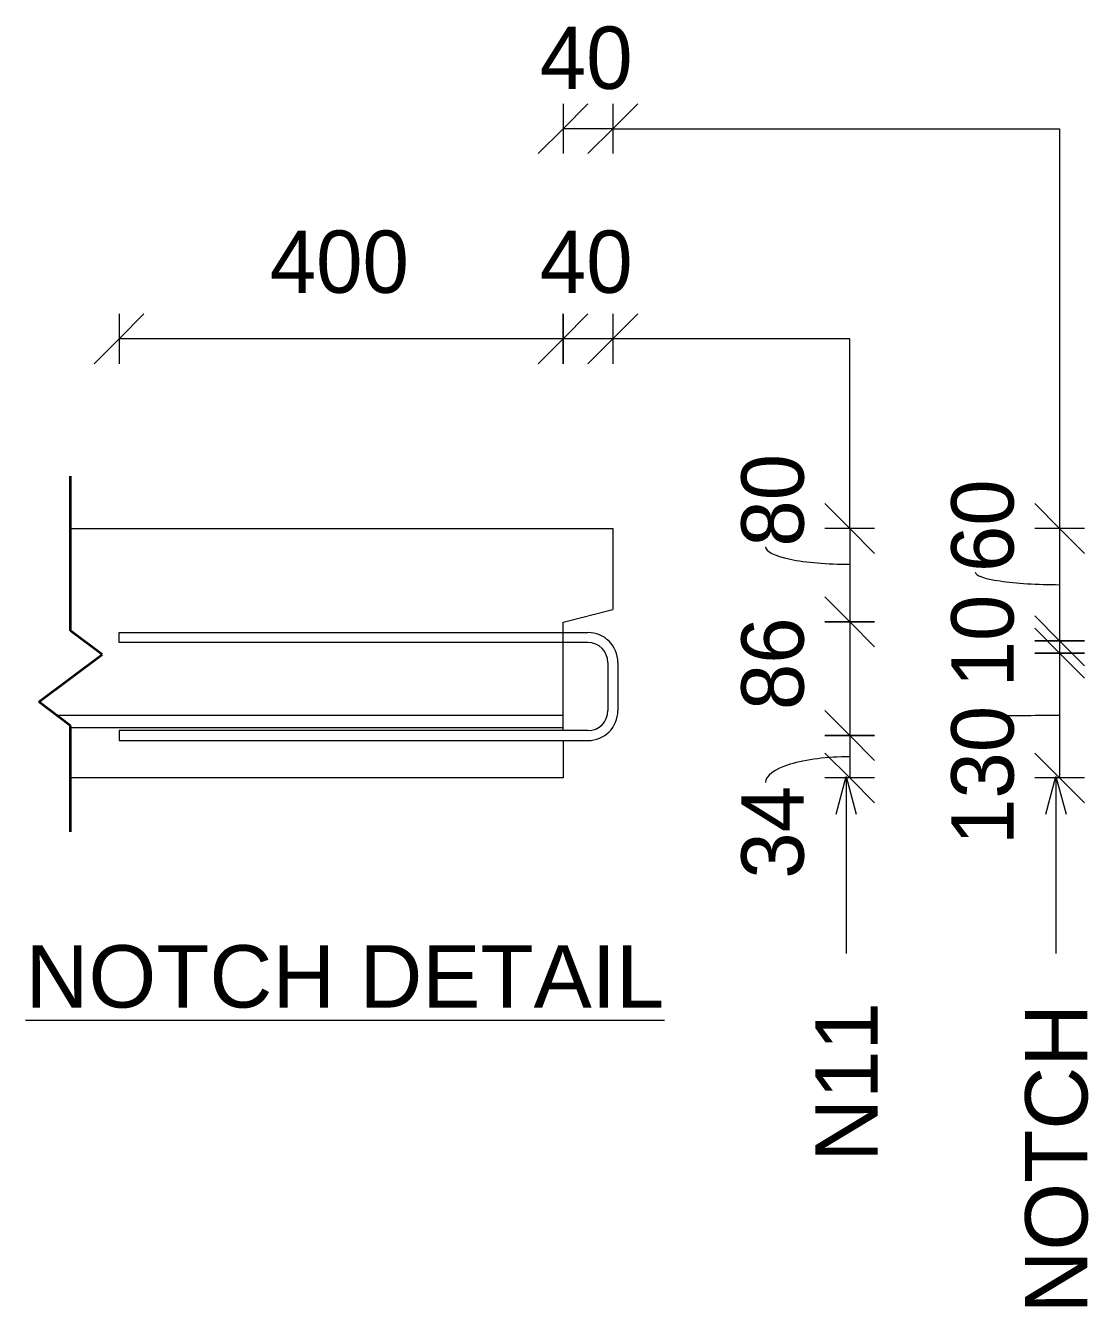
# Model space of a CAD drawing. Header units: millimetres. Extents: x -20701 to -6422, y 1067 to 18539.
# Drawn here: x -12179 to -11326, y 17512 to 18539 of the extents above; entities that cross this region are included whole.
import ezdxf

# ---------------------------------------------------------------- set-up
doc = ezdxf.new("R2010")
doc.units = ezdxf.units.MM
doc.layers.add('A-DETL', color=90, linetype='Continuous', lineweight=18)
doc.layers.add('G-ANNO-TEXT', color=231, linetype='Continuous', lineweight=9)
doc.styles.add('Arial_1', font='arial.ttf', dxfattribs={"height": 50})
doc.styles.add('Nirmala UI Semilight_1', font='NirmalaS.ttf', dxfattribs={"height": 50})

msp = doc.modelspace()

# ---------------------------------------------------------------- linework, layer by layer
at = {"layer": 'A-DETL', "color": 7}
for p, q in [((-11747.63503, 18456.10216), (-11727.63503, 18476.10216)), ((-11747.63503, 18476.10216), (-11747.63503, 18456.10216)), ((-11687.63503, 18476.10216), (-11707.63503, 18456.10216)), ((-11707.63503, 18476.10216), (-11707.63503, 18456.10216)), ((-11747.63503, 18456.10216), (-11767.63503, 18436.10216)), ((-11707.63503, 18456.10216), (-11747.63503, 18456.10216)), ((-11747.63503, 18456.10216), (-11747.63503, 18436.10216)), ((-11707.63503, 18456.10216), (-11727.63503, 18436.10216)), ((-11707.63503, 18456.10216), (-11707.63503, 18436.10216)), ((-11707.63503, 18456.10216), (-11349.38687, 18456.10216)), ((-11349.38687, 18456.10216), (-11349.38687, 18135.4305)), ((-12103.63503, 18307.54776), (-12103.63503, 18287.54776)), ((-12103.63503, 18287.54776), (-12083.63503, 18307.54776)), ((-11747.63503, 18287.54776), (-11747.63503, 18307.54776)), ((-11747.63503, 18307.54776), (-11747.63503, 18287.54776)), ((-11747.63503, 18287.54776), (-11727.63503, 18307.54776)), ((-11727.63503, 18307.54776), (-11747.63503, 18287.54776)), ((-11707.63503, 18307.54776), (-11707.63503, 18287.54776)), ((-11707.63503, 18287.54776), (-11687.63503, 18307.54776)), ((-12103.63503, 18287.54776), (-12123.63503, 18267.54776)), ((-11747.63503, 18287.54776), (-12103.63503, 18287.54776)), ((-12103.63503, 18287.54776), (-12103.63503, 18267.54776)), ((-11747.63503, 18287.54776), (-11767.63503, 18267.54776)), ((-11767.63503, 18267.54776), (-11747.63503, 18287.54776)), ((-11707.63503, 18287.54776), (-11747.63503, 18287.54776)), ((-11747.63503, 18287.54776), (-11747.63503, 18267.54776)), ((-11747.63503, 18267.54776), (-11747.63503, 18287.54776)), ((-11727.63503, 18267.54776), (-11707.63503, 18287.54776)), ((-11707.63503, 18287.54776), (-11707.63503, 18267.54776)), ((-11517.72967, 18287.54776), (-11707.63503, 18287.54776)), ((-11517.72967, 18135.4305), (-11517.72967, 18287.54776)), ((-11517.72967, 18135.4305), (-11537.72967, 18155.4305)), ((-11349.38687, 18135.4305), (-11369.38687, 18155.4305)), ((-12142.63503, 18135.4305), (-11707.63503, 18135.4305)), ((-11707.63503, 18135.4305), (-11707.63503, 18070.4305)), ((-11517.72967, 18135.4305), (-11537.72967, 18135.4305)), ((-11497.72967, 18115.4305), (-11517.72967, 18135.4305)), ((-11517.72967, 18135.4305), (-11517.72967, 18060.56257)), ((-11497.72967, 18135.4305), (-11517.72967, 18135.4305)), ((-11349.38687, 18135.4305), (-11369.38687, 18135.4305)), ((-11329.38687, 18115.4305), (-11349.38687, 18135.4305)), ((-11349.38687, 18135.4305), (-11349.38687, 18045.4305)), ((-11329.38687, 18135.4305), (-11349.38687, 18135.4305)), ((-11517.72967, 18060.56257), (-11537.72967, 18080.56257)), ((-11537.72967, 18080.56257), (-11517.72967, 18060.56257)), ((-11747.63503, 18060.4305), (-11707.63503, 18070.4305)), ((-11747.63503, 17973.4305), (-11747.63503, 18060.4305)), ((-11517.72967, 18060.56257), (-11537.72967, 18060.56257)), ((-11537.72967, 18060.56257), (-11517.72967, 18060.56257)), ((-11517.72967, 18060.56257), (-11497.72967, 18060.56257)), ((-11497.72967, 18060.56257), (-11517.72967, 18060.56257)), ((-11517.72967, 18060.56257), (-11497.72967, 18040.56257)), ((-11497.72967, 18040.56257), (-11517.72967, 18060.56257)), ((-11517.72967, 18060.56257), (-11517.72967, 17969.4305)), ((-11349.38687, 18045.4305), (-11369.38687, 18065.4305)), ((-11369.38687, 18065.4305), (-11349.38687, 18045.4305)), ((-11349.38687, 18035.4305), (-11369.38687, 18055.4305)), ((-11369.38687, 18055.4305), (-11349.38687, 18035.4305)), ((-12103.63503, 18044.06257), (-12103.63503, 18052.06257)), ((-12103.63503, 18052.06257), (-11727.63503, 18052.06257)), ((-11349.38687, 18045.4305), (-11369.38687, 18045.4305)), ((-11369.38687, 18045.4305), (-11349.38687, 18045.4305)), ((-11349.38687, 18045.4305), (-11329.38687, 18045.4305)), ((-11329.38687, 18045.4305), (-11349.38687, 18045.4305)), ((-11349.38687, 18045.4305), (-11329.38687, 18025.4305)), ((-11329.38687, 18025.4305), (-11349.38687, 18045.4305)), ((-11349.38687, 18045.4305), (-11349.38687, 18035.4305)), ((-11727.63503, 18044.06257), (-12103.63503, 18044.06257)), ((-11349.38687, 18035.4305), (-11369.38687, 18035.4305)), ((-11369.38687, 18035.4305), (-11349.38687, 18035.4305)), ((-11349.38687, 18035.4305), (-11329.38687, 18035.4305)), ((-11329.38687, 18035.4305), (-11349.38687, 18035.4305)), ((-11349.38687, 18035.4305), (-11329.38687, 18015.4305)), ((-11329.38687, 18015.4305), (-11349.38687, 18035.4305)), ((-11349.38687, 18035.4305), (-11349.38687, 17935.4305)), ((-11711.63503, 18028.06257), (-11711.63503, 17989.4305)), ((-11703.63503, 18028.06257), (-11703.63503, 17989.4305)), ((-11747.63503, 17985.55017), (-12153.59459, 17985.55017)), ((-11517.72967, 17969.4305), (-11537.72967, 17989.4305)), ((-11537.72967, 17989.4305), (-11517.72967, 17969.4305)), ((-11747.63503, 17975.55017), (-12142.63503, 17975.55017)), ((-11727.63503, 17973.4305), (-12103.63503, 17973.4305)), ((-12103.63503, 17973.4305), (-12103.63503, 17965.4305)), ((-12103.63503, 17965.4305), (-11727.63503, 17965.4305)), ((-11747.63503, 17965.4305), (-11747.63503, 17935.4305)), ((-11517.72967, 17969.4305), (-11537.72967, 17969.4305)), ((-11537.72967, 17969.4305), (-11517.72967, 17969.4305)), ((-11517.72967, 17969.4305), (-11497.72967, 17969.4305)), ((-11497.72967, 17969.4305), (-11517.72967, 17969.4305)), ((-11517.72967, 17969.4305), (-11497.72967, 17949.4305)), ((-11497.72967, 17949.4305), (-11517.72967, 17969.4305)), ((-11517.72967, 17969.4305), (-11517.72967, 17935.4305)), ((-11517.72967, 17935.4305), (-11537.72967, 17955.4305)), ((-11349.38687, 17935.4305), (-11369.38687, 17955.4305)), ((-11747.63503, 17935.4305), (-12142.63503, 17935.4305)), ((-11517.72967, 17935.4305), (-11537.72967, 17935.4305)), ((-11528.69656, 17906.51119), (-11520.65808, 17936.51119)), ((-11520.65808, 17936.51119), (-11520.65808, 17795.96958)), ((-11520.65808, 17936.51119), (-11512.61961, 17906.51119)), ((-11497.72967, 17935.4305), (-11517.72967, 17935.4305)), ((-11517.72967, 17935.4305), (-11497.72967, 17915.4305)), ((-11349.38687, 17935.4305), (-11369.38687, 17935.4305)), ((-11360.35375, 17906.51119), (-11352.31528, 17936.51119)), ((-11352.31528, 17936.51119), (-11352.31528, 17795.96958)), ((-11352.31528, 17936.51119), (-11344.2768, 17906.51119)), ((-11329.38687, 17935.4305), (-11349.38687, 17935.4305)), ((-11349.38687, 17935.4305), (-11329.38687, 17915.4305)), ((-11520.65808, 17795.96958), (-11520.65808, 17794.56958)), ((-11352.31528, 17795.96958), (-11352.31528, 17794.67791))]:
    msp.add_line(p, q, dxfattribs=at)
at = {"layer": 'A-DETL', "color": 250, "lineweight": 35}
for p, q in [((-12142.63503, 18053.5305), (-12142.63503, 18177.54776)), ((-12117.23503, 18034.4805), (-12142.63503, 18053.5305)), ((-12168.03503, 17996.3805), (-12117.23503, 18034.4805)), ((-12142.63503, 17977.3305), (-12168.03503, 17996.3805)), ((-12142.63503, 17892.3305), (-12142.63503, 17977.3305))]:
    msp.add_line(p, q, dxfattribs=at)
at = {"layer": 'A-DETL', "color": 7}
for centre, radius, start, end in [((-11727.63503, 18028.06257), 24, 0, 90), ((-11727.63503, 18028.06257), 16, 0, 90), ((-11727.63503, 17989.4305), 16, 270, 0), ((-11727.63503, 17989.4305), 24, 270, 0)]:
    msp.add_arc(centre, radius, start, end, dxfattribs=at)
for centre, ratio, start_param, end_param in [((-11517.72967, 18120.89979), 0.2093446084, 3.1415926536, 4.7123889804), ((-11349.38687, 18100.51088), 0.149101642, 3.1415926536, 4.7123889804), ((-11349.38687, 17984.53679), 0.0132191917, 1.5707963268, 3.1415926536), ((-11517.72967, 17931.76408), 0.305682633, 1.5707963268, 3.1415926536)]:
    msp.add_ellipse(centre, major_axis=(67.60745, 0), ratio=ratio, start_param=start_param, end_param=end_param, dxfattribs=at)

# ---------------------------------------------------------------- texts
at = {"layer": 'G-ANNO-TEXT', "color": 7, "char_height": 50, "attachment_point": 1}
for s, insert, width, style in [('40', (-11766.19707, 18537.9943), 91.392375, 'Nirmala UI Semilight_1'), ('400', (-11982.76397, 18374.43991), 136.286875, 'Nirmala UI Semilight_1'), ('40', (-11766.19707, 18374.43991), 91.392375, 'Nirmala UI Semilight_1'), ('\\LNOTCH DETAIL', (-12178.55771, 17801.32875), 622.1095, 'Arial_1')]:
    msp.add_mtext(s, dxfattribs=dict(at, insert=insert, width=width, style=style))
at = {"layer": 'G-ANNO-TEXT', "color": 7, "char_height": 50, "attachment_point": 1, "rotation": 90}
for s, insert, width, style in [('80', (-11604.62182, 18120.89979), 89.789, 'Nirmala UI Semilight_1'), ('60', (-11436.27901, 18100.51088), 89.789, 'Nirmala UI Semilight_1'), ('10', (-11436.27901, 18008.05743), 76.962, 'Nirmala UI Semilight_1'), ('86', (-11604.62182, 17989.83049), 89.789, 'Nirmala UI Semilight_1'), ('130', (-11436.27901, 17881.70469), 121.8565, 'Nirmala UI Semilight_1'), ('34', (-11604.62182, 17854.64001), 91.392375, 'Nirmala UI Semilight_1'), ('N11', (-11545.39043, 17627.56958), 153.924, 'Arial_1'), ('NOTCH', (-11377.04763, 17505.96958), 301.4345, 'Arial_1')]:
    msp.add_mtext(s, dxfattribs=dict(at, insert=insert, width=width, style=style))

doc.saveas('drawing.dxf')
